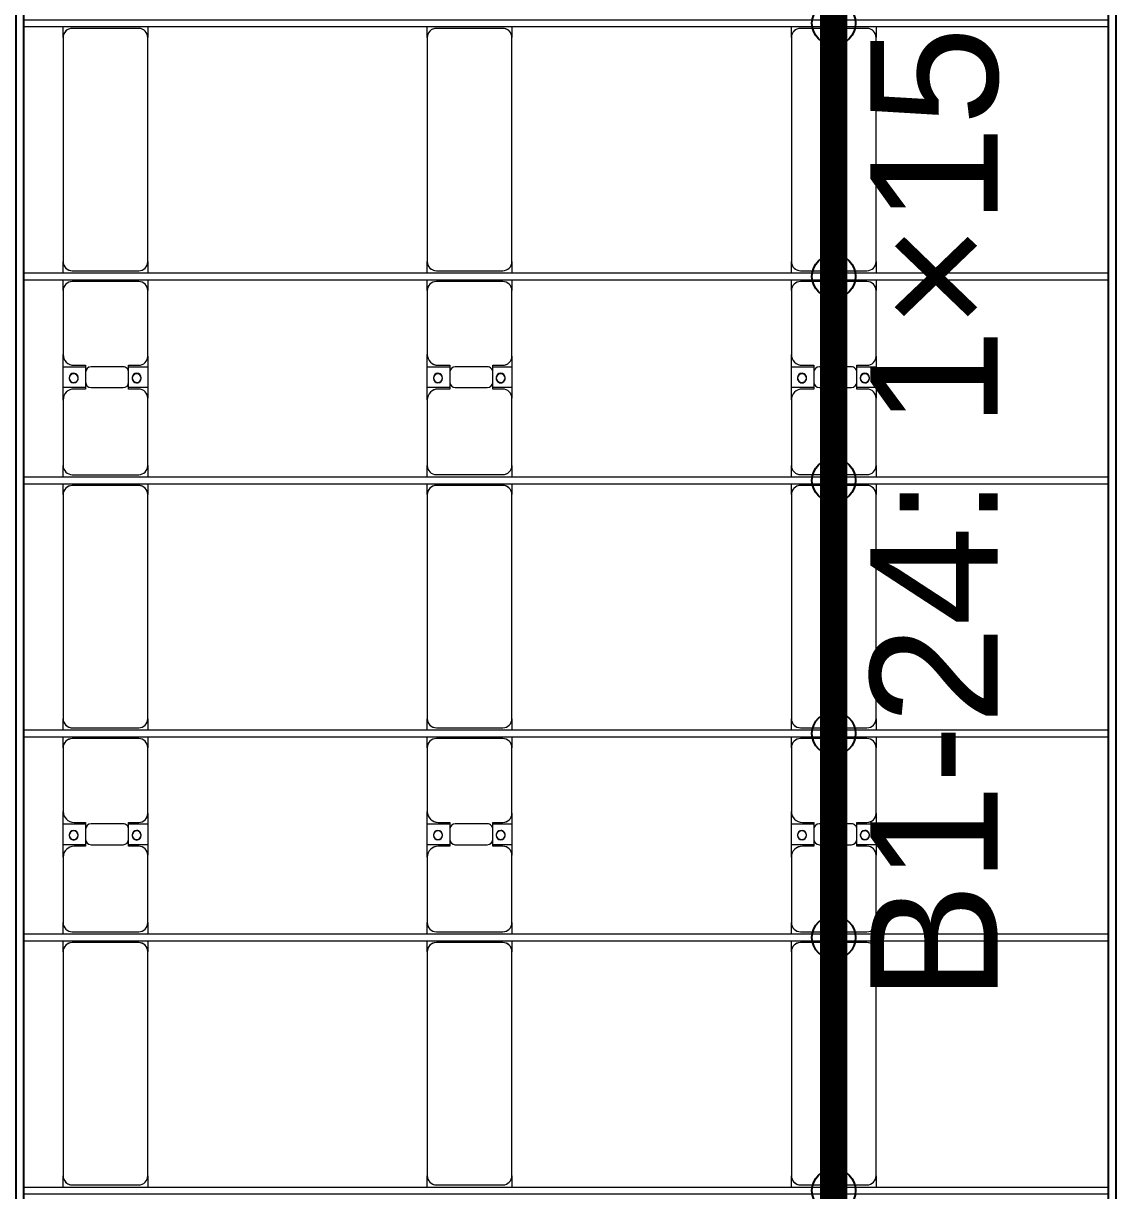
# Model space of a CAD drawing. Header units: millimetres. Extents: x -496478 to -186190, y -204059 to -87354.
# Drawn here: x -385193 to -379232, y -107343 to -100933 of the extents above; entities that cross this region are included whole.
import ezdxf

# ---------------------------------------------------------------- set-up
doc = ezdxf.new("R2010")
doc.units = ezdxf.units.MM
for name, color, linetype, lineweight in [('A-DETL-MBND', 5, 'Continuous', 9), ('A-GENM', 13, 'Continuous', 9), ('S-BEAM', 12, 'Continuous', 9)]:
    doc.layers.add(name, color=color, linetype=linetype, lineweight=lineweight)
doc.layers.add('GC-GHI CHU', color=2, linetype='Continuous')
doc.layers.add('GC-HOP 40x60 GIA CUONG', color=1, linetype='Continuous')
doc.styles.add('GC_VN', font='arial.ttf')

# ---------------------------------------------------------------- blocks, each defined once
blk = doc.blocks.new('Dai phao do pin - DẢI PHAO ĐỠ PIN-V28-BỐ TRÍ KHUNG KẾT CẤU BÈ PIN 01')
at = {"layer": 'A-DETL-MBND', "color": 8}
for p, q in [((59558, 241.6), (59619.7, 241.6)), ((60850.3, 241.6), (59619.7, 241.6)), ((60850.3, 241.6), (60908, 241.6)), ((60948, 241.6), (61009.7, 241.6)), ((61369.7, 241.6), (61009.7, 241.6)), ((61369.7, 241.6), (61552.2, 241.6)), ((61437.8, 241.6), (61620.3, 241.6)), ((61437.8, 118.2), (61437.8, 241.6)), ((61552.2, 241.6), (61552.2, 118.2)), ((61970.3, 241.6), (61620.3, 241.6)), ((61970.3, 241.6), (62028, 241.6)), ((62068, 241.6), (62129.7, 241.6)), ((63360.3, 241.6), (62129.7, 241.6)), ((63360.3, 241.6), (63418, 241.6)), ((63458, 241.6), (63519.7, 241.6)), ((63879.7, 241.6), (63519.7, 241.6)), ((63879.7, 241.6), (64062.2, 241.6)), ((63947.8, 241.6), (64130.3, 241.6)), ((63947.8, 118.2), (63947.8, 241.6)), ((64062.2, 241.6), (64062.2, 118.2)), ((64480.3, 241.6), (64130.3, 241.6)), ((64480.3, 241.6), (64538, 241.6)), ((64578, 241.6), (64639.7, 241.6)), ((65870.3, 241.6), (64639.7, 241.6)), ((65870.3, 241.6), (65928, 241.6)), ((59569.7, 191.6), (59569.7, -173.4)), ((60900.3, -173.4), (60900.3, 191.6)), ((60959.7, 191.6), (60959.7, -173.4)), ((61429.7, 118.2), (61429.7, 181.6)), ((61560.3, 181.6), (61560.3, 118.2)), ((62020.3, -173.4), (62020.3, 191.6)), ((62079.7, 191.6), (62079.7, -173.4)), ((63410.3, -173.4), (63410.3, 191.6)), ((63469.7, 191.6), (63469.7, -173.4)), ((63939.7, 118.2), (63939.7, 181.6)), ((64070.3, 181.6), (64070.3, 118.2)), ((64530.3, -173.4), (64530.3, 191.6)), ((64589.7, 191.6), (64589.7, -173.4)), ((65920.3, -173.4), (65920.3, 191.6)), ((61522.2, 118.2), (61429.7, 118.2)), ((61437.8, 88.2), (61437.8, -88.2)), ((61560.3, 118.2), (61467.8, 118.2)), ((61552.2, -88.2), (61552.2, 88.2)), ((64032.2, 118.2), (63939.7, 118.2)), ((63947.8, 88.2), (63947.8, -88.2)), ((64070.3, 118.2), (63977.8, 118.2)), ((64062.2, -88.2), (64062.2, 88.2)), ((61429.7, -173.4), (61429.7, -118.2)), ((61429.7, -118.2), (61522.2, -118.2)), ((61437.8, -223.4), (61437.8, -118.2)), ((61467.8, -118.2), (61560.3, -118.2)), ((61552.2, -118.2), (61552.2, -223.4)), ((61560.3, -118.2), (61560.3, -173.4)), ((63939.7, -173.4), (63939.7, -118.2)), ((63939.7, -118.2), (64032.2, -118.2)), ((63947.8, -223.4), (63947.8, -118.2)), ((63977.8, -118.2), (64070.3, -118.2)), ((64062.2, -118.2), (64062.2, -223.4)), ((64070.3, -118.2), (64070.3, -173.4)), ((59619.7, -223.4), (59558, -223.4)), ((59619.7, -223.4), (60850.3, -223.4)), ((60908, -223.4), (60850.3, -223.4)), ((61009.7, -223.4), (60948, -223.4)), ((61009.7, -223.4), (61379.7, -223.4)), ((61552.2, -223.4), (61379.7, -223.4)), ((61610.3, -223.4), (61437.8, -223.4)), ((61610.3, -223.4), (61970.3, -223.4)), ((62028, -223.4), (61970.3, -223.4)), ((62129.7, -223.4), (62068, -223.4)), ((62129.7, -223.4), (63360.3, -223.4)), ((63418, -223.4), (63360.3, -223.4)), ((63519.7, -223.4), (63458, -223.4)), ((63519.7, -223.4), (63889.7, -223.4)), ((64062.2, -223.4), (63889.7, -223.4)), ((64120.3, -223.4), (63947.8, -223.4)), ((64120.3, -223.4), (64480.3, -223.4)), ((64538, -223.4), (64480.3, -223.4)), ((64639.7, -223.4), (64578, -223.4)), ((64639.7, -223.4), (65870.3, -223.4)), ((65928, -223.4), (65870.3, -223.4))]:
    blk.add_line(p, q, dxfattribs=at)
for centre, radius, start, end in [((59619.7, 191.6), 50, 90, 180), ((59619.7, 191.6), 50, 105, 180), ((60850.3, 191.6), 50, 0, 90), ((60850.3, 191.6), 50, 15, 90), ((61009.7, 191.6), 50, 90, 180), ((61009.7, 191.6), 50, 135, 180), ((61369.7, 181.6), 60, 0, 90), ((61369.7, 181.6), 60, 0, 45), ((61488.6, 183.2), 25, 360, 180), ((61491.4, 183.2), 25, 0, 180), ((61620.3, 181.6), 60, 90, 180), ((61620.3, 181.6), 60, 135, 180), ((61970.3, 191.6), 50, 0, 90), ((61970.3, 191.6), 50, 0, 45), ((62129.7, 191.6), 50, 90, 180), ((62129.7, 191.6), 50, 105, 180), ((63360.3, 191.6), 50, 0, 90), ((63360.3, 191.6), 50, 15, 90), ((63519.7, 191.6), 50, 90, 180), ((63519.7, 191.6), 50, 135, 180), ((63879.7, 181.6), 60, 0, 90), ((63879.7, 181.6), 60, 0, 45), ((63998.6, 183.2), 25, 0, 180), ((64001.4, 183.2), 25, 0, 180), ((64130.3, 181.6), 60, 90, 180), ((64130.3, 181.6), 60, 135, 180), ((64480.3, 191.6), 50, 0, 90), ((64480.3, 191.6), 50, 0, 45), ((64639.7, 191.6), 50, 90, 180), ((64639.7, 191.6), 50, 105, 180), ((65870.3, 191.6), 50, 0, 90), ((65870.3, 191.6), 50, 15, 90), ((61488.6, 183.2), 25, 180, 360), ((61491.4, 183.2), 25, 180, 360), ((61491.4, 183.2), 25, 180, 195), ((63998.6, 183.2), 25, 180, 360), ((64001.4, 183.2), 25, 180, 0), ((64001.4, 183.2), 25, 180, 195), ((61467.8, 88.2), 30, 90, 180), ((61522.2, 88.2), 30, 0, 90), ((63977.8, 88.2), 30, 90, 180), ((64032.2, 88.2), 30, 0, 90), ((61467.8, -88.2), 30, 180, 270), ((61522.2, -88.2), 30, 270, 0), ((63977.8, -88.2), 30, 180, 270), ((64032.2, -88.2), 30, 270, 0), ((59619.7, -173.4), 50, 180, 270), ((59619.7, -173.4), 50, 180, 270), ((60850.3, -173.4), 50, 270, 0), ((60850.3, -173.4), 50, 285, 0), ((61009.7, -173.4), 50, 180, 270), ((61009.7, -173.4), 50, 180, 225), ((61379.7, -173.4), 50, 270, 360), ((61379.7, -173.4), 50, 315, 0), ((61488.6, -161.8), 25, 360, 180), ((61488.6, -161.8), 25, 180, 360), ((61491.4, -161.8), 25, 0, 180), ((61491.4, -161.8), 25, 120, 180), ((61491.4, -161.8), 25, 180, 0), ((61488.6, -161.8), 25, 75, 101.86709), ((61491.4, -161.8), 25, 78.12987, 105), ((61488.6, -161.8), 25, 30, 45), ((61488.6, -161.8), 25, 360, 15), ((61610.3, -173.4), 50, 180, 270), ((61610.3, -173.4), 50, 180, 225), ((61970.3, -173.4), 50, 270, 0), ((61970.3, -173.4), 50, 315, 0), ((62129.7, -173.4), 50, 180, 270), ((62129.7, -173.4), 50, 180, 270), ((63360.3, -173.4), 50, 270, 360), ((63360.3, -173.4), 50, 285, 360), ((63519.7, -173.4), 50, 180, 270), ((63519.7, -173.4), 50, 180, 225), ((63889.7, -173.4), 50, 270, 0), ((63889.7, -173.4), 50, 315, 0), ((63998.6, -161.8), 25, 0, 180), ((63998.6, -161.8), 25, 180, 0), ((64001.4, -161.8), 25, 0, 180), ((64001.4, -161.8), 25, 135, 180), ((64001.4, -161.8), 25, 180, 360), ((64001.4, -161.8), 25, 120, 127.88807), ((63998.6, -161.8), 25, 75, 102.45222), ((64001.4, -161.8), 25, 77.54463, 105), ((63998.6, -161.8), 25, 30, 45), ((63998.6, -161.8), 25, 0, 15), ((64120.3, -173.4), 50, 180, 270), ((64120.3, -173.4), 50, 180, 225), ((64480.3, -173.4), 50, 270, 0), ((64480.3, -173.4), 50, 315, 0), ((64639.7, -173.4), 50, 180, 270), ((64639.7, -173.4), 50, 180, 270), ((65870.3, -173.4), 50, 270, 0), ((65870.3, -173.4), 50, 285, 0)]:
    blk.add_arc(centre, radius, start, end, dxfattribs=at)
blk = doc.blocks.new('Dai phao do pin - DẢI PHAO ĐỠ PIN-V29-BỐ TRÍ KHUNG KẾT CẤU BÈ PIN 01')
at = {"layer": 'A-DETL-MBND', "color": 8}
for p, q in [((59558, 241.6), (59619.7, 241.6)), ((60850.3, 241.6), (59619.7, 241.6)), ((60850.3, 241.6), (60908, 241.6)), ((60948, 241.6), (61009.7, 241.6)), ((61369.7, 241.6), (61009.7, 241.6)), ((61369.7, 241.6), (61552.2, 241.6)), ((61437.8, 241.6), (61620.3, 241.6)), ((61437.8, 118.2), (61437.8, 241.6)), ((61552.2, 241.6), (61552.2, 118.2)), ((61970.3, 241.6), (61620.3, 241.6)), ((61970.3, 241.6), (62028, 241.6)), ((62068, 241.6), (62129.7, 241.6)), ((63360.3, 241.6), (62129.7, 241.6)), ((63360.3, 241.6), (63418, 241.6)), ((63458, 241.6), (63519.7, 241.6)), ((63879.7, 241.6), (63519.7, 241.6)), ((63879.7, 241.6), (64062.2, 241.6)), ((63947.8, 241.6), (64130.3, 241.6)), ((63947.8, 118.2), (63947.8, 241.6)), ((64062.2, 241.6), (64062.2, 118.2)), ((64480.3, 241.6), (64130.3, 241.6)), ((64480.3, 241.6), (64538, 241.6)), ((64578, 241.6), (64639.7, 241.6)), ((65870.3, 241.6), (64639.7, 241.6)), ((65870.3, 241.6), (65928, 241.6)), ((59569.7, 191.6), (59569.7, -173.4)), ((60900.3, -173.4), (60900.3, 191.6)), ((60959.7, 191.6), (60959.7, -173.4)), ((61429.7, 118.2), (61429.7, 181.6)), ((61560.3, 181.6), (61560.3, 118.2)), ((62020.3, -173.4), (62020.3, 191.6)), ((62079.7, 191.6), (62079.7, -173.4)), ((63410.3, -173.4), (63410.3, 191.6)), ((63469.7, 191.6), (63469.7, -173.4)), ((63939.7, 118.2), (63939.7, 181.6)), ((64070.3, 181.6), (64070.3, 118.2)), ((64530.3, -173.4), (64530.3, 191.6)), ((64589.7, 191.6), (64589.7, -173.4)), ((65920.3, -173.4), (65920.3, 191.6)), ((61522.2, 118.2), (61429.7, 118.2)), ((61437.8, 88.2), (61437.8, -88.2)), ((61560.3, 118.2), (61467.8, 118.2)), ((61552.2, -88.2), (61552.2, 88.2)), ((64032.2, 118.2), (63939.7, 118.2)), ((63947.8, 88.2), (63947.8, -88.2)), ((64070.3, 118.2), (63977.8, 118.2)), ((64062.2, -88.2), (64062.2, 88.2)), ((61429.7, -173.4), (61429.7, -118.2)), ((61429.7, -118.2), (61522.2, -118.2)), ((61437.8, -223.4), (61437.8, -118.2)), ((61467.8, -118.2), (61560.3, -118.2)), ((61552.2, -118.2), (61552.2, -223.4)), ((61560.3, -118.2), (61560.3, -173.4)), ((63939.7, -173.4), (63939.7, -118.2)), ((63939.7, -118.2), (64032.2, -118.2)), ((63947.8, -223.4), (63947.8, -118.2)), ((63977.8, -118.2), (64070.3, -118.2)), ((64062.2, -118.2), (64062.2, -223.4)), ((64070.3, -118.2), (64070.3, -173.4)), ((59619.7, -223.4), (59558, -223.4)), ((59619.7, -223.4), (60850.3, -223.4)), ((60908, -223.4), (60850.3, -223.4)), ((61009.7, -223.4), (60948, -223.4)), ((61009.7, -223.4), (61379.7, -223.4)), ((61552.2, -223.4), (61379.7, -223.4)), ((61610.3, -223.4), (61437.8, -223.4)), ((61610.3, -223.4), (61970.3, -223.4)), ((62028, -223.4), (61970.3, -223.4)), ((62129.7, -223.4), (62068, -223.4)), ((62129.7, -223.4), (63360.3, -223.4)), ((63418, -223.4), (63360.3, -223.4)), ((63519.7, -223.4), (63458, -223.4)), ((63519.7, -223.4), (63889.7, -223.4)), ((64062.2, -223.4), (63889.7, -223.4)), ((64120.3, -223.4), (63947.8, -223.4)), ((64120.3, -223.4), (64480.3, -223.4)), ((64538, -223.4), (64480.3, -223.4)), ((64639.7, -223.4), (64578, -223.4)), ((64639.7, -223.4), (65870.3, -223.4)), ((65928, -223.4), (65870.3, -223.4))]:
    blk.add_line(p, q, dxfattribs=at)
for centre, radius, start, end in [((59619.7, 191.6), 50, 90, 180), ((59619.7, 191.6), 50, 105, 180), ((60850.3, 191.6), 50, 0, 90), ((60850.3, 191.6), 50, 15, 90), ((61009.7, 191.6), 50, 90, 180), ((61009.7, 191.6), 50, 135, 180), ((61369.7, 181.6), 60, 0, 90), ((61369.7, 181.6), 60, 0, 45), ((61488.6, 183.2), 25, 360, 180), ((61491.4, 183.2), 25, 0, 180), ((61620.3, 181.6), 60, 90, 180), ((61620.3, 181.6), 60, 135, 180), ((61970.3, 191.6), 50, 0, 90), ((61970.3, 191.6), 50, 0, 45), ((62129.7, 191.6), 50, 90, 180), ((62129.7, 191.6), 50, 105, 180), ((63360.3, 191.6), 50, 0, 90), ((63360.3, 191.6), 50, 15, 90), ((63519.7, 191.6), 50, 90, 180), ((63519.7, 191.6), 50, 135, 180), ((63879.7, 181.6), 60, 0, 90), ((63879.7, 181.6), 60, 0, 45), ((63998.6, 183.2), 25, 0, 180), ((64001.4, 183.2), 25, 0, 180), ((64130.3, 181.6), 60, 90, 180), ((64130.3, 181.6), 60, 135, 180), ((64480.3, 191.6), 50, 0, 90), ((64480.3, 191.6), 50, 0, 45), ((64639.7, 191.6), 50, 90, 180), ((64639.7, 191.6), 50, 105, 180), ((65870.3, 191.6), 50, 0, 90), ((65870.3, 191.6), 50, 15, 90), ((61488.6, 183.2), 25, 180, 360), ((61491.4, 183.2), 25, 180, 360), ((61491.4, 183.2), 25, 180, 195), ((63998.6, 183.2), 25, 180, 360), ((64001.4, 183.2), 25, 180, 0), ((64001.4, 183.2), 25, 180, 195), ((61467.8, 88.2), 30, 90, 180), ((61522.2, 88.2), 30, 0, 90), ((63977.8, 88.2), 30, 90, 180), ((64032.2, 88.2), 30, 0, 90), ((61467.8, -88.2), 30, 180, 270), ((61522.2, -88.2), 30, 270, 0), ((63977.8, -88.2), 30, 180, 270), ((64032.2, -88.2), 30, 270, 0), ((59619.7, -173.4), 50, 180, 270), ((59619.7, -173.4), 50, 180, 270), ((60850.3, -173.4), 50, 270, 0), ((60850.3, -173.4), 50, 285, 0), ((61009.7, -173.4), 50, 180, 270), ((61009.7, -173.4), 50, 180, 225), ((61379.7, -173.4), 50, 270, 360), ((61379.7, -173.4), 50, 315, 0), ((61488.6, -161.8), 25, 360, 180), ((61488.6, -161.8), 25, 180, 360), ((61491.4, -161.8), 25, 0, 180), ((61491.4, -161.8), 25, 120, 180), ((61491.4, -161.8), 25, 180, 0), ((61491.4, -161.8), 25, 75, 105), ((61488.6, -161.8), 25, 75, 90), ((61488.6, -161.8), 25, 30, 45), ((61488.6, -161.8), 25, 360, 15), ((61610.3, -173.4), 50, 180, 270), ((61610.3, -173.4), 50, 180, 225), ((61970.3, -173.4), 50, 270, 0), ((61970.3, -173.4), 50, 315, 0), ((62129.7, -173.4), 50, 180, 270), ((62129.7, -173.4), 50, 180, 270), ((63360.3, -173.4), 50, 270, 360), ((63360.3, -173.4), 50, 285, 360), ((63519.7, -173.4), 50, 180, 270), ((63519.7, -173.4), 50, 180, 225), ((63889.7, -173.4), 50, 270, 0), ((63889.7, -173.4), 50, 315, 0), ((63998.6, -161.8), 25, 120, 180), ((63998.6, -161.8), 25, 180, 240), ((64001.4, -161.8), 25, 0, 180), ((64001.4, -161.8), 25, 135, 180), ((64001.4, -161.8), 25, 180, 360), ((64001.4, -161.8), 25, 120, 127.96478), ((63998.6, -161.8), 25, 0, 119.97147), ((63998.6, -161.8), 25, 240.0271, 0), ((64001.4, -161.8), 25, 75, 105), ((63998.6, -161.8), 25, 75, 90), ((63998.6, -161.8), 25, 30, 45), ((63998.6, -161.8), 25, 0, 15), ((64120.3, -173.4), 50, 180, 270), ((64120.3, -173.4), 50, 180, 225), ((64480.3, -173.4), 50, 270, 0), ((64480.3, -173.4), 50, 315, 0), ((64639.7, -173.4), 50, 180, 270), ((64639.7, -173.4), 50, 180, 270), ((65870.3, -173.4), 50, 270, 0), ((65870.3, -173.4), 50, 285, 0)]:
    blk.add_arc(centre, radius, start, end, dxfattribs=at)
blk = doc.blocks.new('Dai phao do pin - DẢI PHAO ĐỠ PIN-V30-BỐ TRÍ KHUNG KẾT CẤU BÈ PIN 01')
at = {"layer": 'A-DETL-MBND', "color": 8}
for p, q in [((59558, 241.6), (59619.7, 241.6)), ((60850.3, 241.6), (59619.7, 241.6)), ((60850.3, 241.6), (60908, 241.6)), ((60948, 241.6), (61009.7, 241.6)), ((61369.7, 241.6), (61009.7, 241.6)), ((61369.7, 241.6), (61552.2, 241.6)), ((61437.8, 241.6), (61620.3, 241.6)), ((61437.8, 118.2), (61437.8, 241.6)), ((61552.2, 241.6), (61552.2, 118.2)), ((61970.3, 241.6), (61620.3, 241.6)), ((61970.3, 241.6), (62028, 241.6)), ((62068, 241.6), (62129.7, 241.6)), ((63360.3, 241.6), (62129.7, 241.6)), ((63360.3, 241.6), (63418, 241.6)), ((63458, 241.6), (63519.7, 241.6)), ((63879.7, 241.6), (63519.7, 241.6)), ((63879.7, 241.6), (64062.2, 241.6)), ((63947.8, 241.6), (64130.3, 241.6)), ((63947.8, 118.2), (63947.8, 241.6)), ((64062.2, 241.6), (64062.2, 118.2)), ((64480.3, 241.6), (64130.3, 241.6)), ((64480.3, 241.6), (64538, 241.6)), ((64578, 241.6), (64639.7, 241.6)), ((65870.3, 241.6), (64639.7, 241.6)), ((65870.3, 241.6), (65928, 241.6)), ((59569.7, 191.6), (59569.7, -173.4)), ((60900.3, -173.4), (60900.3, 191.6)), ((60959.7, 191.6), (60959.7, -173.4)), ((61429.7, 118.2), (61429.7, 181.6)), ((61560.3, 181.6), (61560.3, 118.2)), ((62020.3, -173.4), (62020.3, 191.6)), ((62079.7, 191.6), (62079.7, -173.4)), ((63410.3, -173.4), (63410.3, 191.6)), ((63469.7, 191.6), (63469.7, -173.4)), ((63939.7, 118.2), (63939.7, 181.6)), ((64070.3, 181.6), (64070.3, 118.2)), ((64530.3, -173.4), (64530.3, 191.6)), ((64589.7, 191.6), (64589.7, -173.4)), ((65920.3, -173.4), (65920.3, 191.6)), ((61522.2, 118.2), (61429.7, 118.2)), ((61437.8, 88.2), (61437.8, -88.2)), ((61560.3, 118.2), (61467.8, 118.2)), ((61552.2, -88.2), (61552.2, 88.2)), ((64032.2, 118.2), (63939.7, 118.2)), ((63947.8, 88.2), (63947.8, -88.2)), ((64070.3, 118.2), (63977.8, 118.2)), ((64062.2, -88.2), (64062.2, 88.2)), ((61429.7, -173.4), (61429.7, -118.2)), ((61429.7, -118.2), (61522.2, -118.2)), ((61437.8, -223.4), (61437.8, -118.2)), ((61467.8, -118.2), (61560.3, -118.2)), ((61552.2, -118.2), (61552.2, -223.4)), ((61560.3, -118.2), (61560.3, -173.4)), ((63939.7, -173.4), (63939.7, -118.2)), ((63939.7, -118.2), (64032.2, -118.2)), ((63947.8, -223.4), (63947.8, -118.2)), ((63977.8, -118.2), (64070.3, -118.2)), ((64062.2, -118.2), (64062.2, -223.4)), ((64070.3, -118.2), (64070.3, -173.4)), ((59619.7, -223.4), (59558, -223.4)), ((59619.7, -223.4), (60850.3, -223.4)), ((60908, -223.4), (60850.3, -223.4)), ((61009.7, -223.4), (60948, -223.4)), ((61009.7, -223.4), (61379.7, -223.4)), ((61552.2, -223.4), (61379.7, -223.4)), ((61610.3, -223.4), (61437.8, -223.4)), ((61610.3, -223.4), (61970.3, -223.4)), ((62028, -223.4), (61970.3, -223.4)), ((62129.7, -223.4), (62068, -223.4)), ((62129.7, -223.4), (63360.3, -223.4)), ((63418, -223.4), (63360.3, -223.4)), ((63519.7, -223.4), (63458, -223.4)), ((63519.7, -223.4), (63889.7, -223.4)), ((64062.2, -223.4), (63889.7, -223.4)), ((64120.3, -223.4), (63947.8, -223.4)), ((64120.3, -223.4), (64480.3, -223.4)), ((64538, -223.4), (64480.3, -223.4)), ((64639.7, -223.4), (64578, -223.4)), ((64639.7, -223.4), (65870.3, -223.4)), ((65928, -223.4), (65870.3, -223.4))]:
    blk.add_line(p, q, dxfattribs=at)
for centre, radius, start, end in [((59619.7, 191.6), 50, 90, 180), ((59619.7, 191.6), 50, 105, 180), ((60850.3, 191.6), 50, 0, 90), ((60850.3, 191.6), 50, 15, 90), ((61009.7, 191.6), 50, 90, 180), ((61009.7, 191.6), 50, 135, 180), ((61369.7, 181.6), 60, 0, 90), ((61369.7, 181.6), 60, 0, 45), ((61488.6, 183.2), 25, 360, 180), ((61491.4, 183.2), 25, 0, 180), ((61620.3, 181.6), 60, 90, 180), ((61620.3, 181.6), 60, 135, 180), ((61970.3, 191.6), 50, 0, 90), ((61970.3, 191.6), 50, 0, 45), ((62129.7, 191.6), 50, 90, 180), ((62129.7, 191.6), 50, 105, 180), ((63360.3, 191.6), 50, 0, 90), ((63360.3, 191.6), 50, 15, 90), ((63519.7, 191.6), 50, 90, 180), ((63519.7, 191.6), 50, 135, 180), ((63879.7, 181.6), 60, 0, 90), ((63879.7, 181.6), 60, 0, 45), ((63998.6, 183.2), 25, 120.03026, 180), ((64001.4, 183.2), 25, 0, 180), ((63998.6, 183.2), 25, 360, 120), ((64130.3, 181.6), 60, 90, 180), ((64130.3, 181.6), 60, 135, 180), ((64480.3, 191.6), 50, 0, 90), ((64480.3, 191.6), 50, 0, 45), ((64639.7, 191.6), 50, 90, 180), ((64639.7, 191.6), 50, 105, 180), ((65870.3, 191.6), 50, 0, 90), ((65870.3, 191.6), 50, 15, 90), ((61488.6, 183.2), 25, 180, 360), ((61491.4, 183.2), 25, 180, 360), ((61491.4, 183.2), 25, 180, 195), ((63998.6, 183.2), 25, 180, 239.96808), ((64001.4, 183.2), 25, 180, 0), ((64001.4, 183.2), 25, 180, 195), ((63998.6, 183.2), 25, 240, 360), ((61467.8, 88.2), 30, 90, 180), ((61522.2, 88.2), 30, 0, 90), ((63977.8, 88.2), 30, 90, 180), ((64032.2, 88.2), 30, 0, 90), ((61467.8, -88.2), 30, 180, 270), ((61522.2, -88.2), 30, 270, 0), ((63977.8, -88.2), 30, 180, 270), ((64032.2, -88.2), 30, 270, 0), ((59619.7, -173.4), 50, 180, 270), ((59619.7, -173.4), 50, 180, 270), ((60850.3, -173.4), 50, 270, 0), ((60850.3, -173.4), 50, 285, 0), ((61009.7, -173.4), 50, 180, 270), ((61009.7, -173.4), 50, 180, 225), ((61379.7, -173.4), 50, 270, 360), ((61379.7, -173.4), 50, 315, 0), ((61488.6, -161.8), 25, 360, 180), ((61488.6, -161.8), 25, 180, 360), ((61491.4, -161.8), 25, 0, 180), ((61491.4, -161.8), 25, 120, 180), ((61491.4, -161.8), 25, 180, 0), ((61491.4, -161.8), 25, 75, 105), ((61488.6, -161.8), 25, 75, 90), ((61488.6, -161.8), 25, 30, 45), ((61488.6, -161.8), 25, 360, 15), ((61610.3, -173.4), 50, 180, 270), ((61610.3, -173.4), 50, 180, 225), ((61970.3, -173.4), 50, 270, 0), ((61970.3, -173.4), 50, 315, 0), ((62129.7, -173.4), 50, 180, 270), ((62129.7, -173.4), 50, 180, 270), ((63360.3, -173.4), 50, 270, 360), ((63360.3, -173.4), 50, 285, 360), ((63519.7, -173.4), 50, 180, 270), ((63519.7, -173.4), 50, 180, 225), ((63889.7, -173.4), 50, 270, 0), ((63889.7, -173.4), 50, 315, 0), ((63998.6, -161.8), 25, 0, 180), ((63998.6, -161.8), 25, 180, 0), ((64001.4, -161.8), 25, 0, 180), ((64001.4, -161.8), 25, 135, 180), ((64001.4, -161.8), 25, 180, 360), ((64001.4, -161.8), 25, 120, 128.0415), ((64001.4, -161.8), 25, 75, 105), ((63998.6, -161.8), 25, 75, 90), ((63998.6, -161.8), 25, 30, 45), ((63998.6, -161.8), 25, 0, 15), ((64120.3, -173.4), 50, 180, 270), ((64120.3, -173.4), 50, 180, 225), ((64480.3, -173.4), 50, 270, 0), ((64480.3, -173.4), 50, 315, 0), ((64639.7, -173.4), 50, 180, 270), ((64639.7, -173.4), 50, 180, 270), ((65870.3, -173.4), 50, 270, 0), ((65870.3, -173.4), 50, 285, 0)]:
    blk.add_arc(centre, radius, start, end, dxfattribs=at)
blk = doc.blocks.new('Dầm C52 - Dầm C52-19519-BỐ TRÍ KHUNG KẾT CẤU BÈ PIN 01')
at = {"layer": 'S-BEAM', "color": 1}
for p, q in [((14500, 20), (20460, 20)), ((20460, -20), (14500, -20))]:
    blk.add_line(p, q, dxfattribs=at)
blk = doc.blocks.new('Dầm C52 - Hộp 40x60-24147-BỐ TRÍ KHUNG KẾT CẤU BÈ PIN 01')
at = {"layer": 'S-BEAM', "color": 3, "lineweight": 25}
for p, q in [((-37857.1, 20), (37857.1, 20)), ((37857.1, -20), (-37857.1, -20))]:
    blk.add_line(p, q, dxfattribs=at)
blk = doc.blocks.new('HOBANMONG_BEPIN 1_rvt-1-BỐ TRÍ KHUNG KẾT CẤU BÈ PIN 01')
at = {"layer": 'A-GENM', "lineweight": 9, "rotation": 90.00075860989342}
for name, p in [('Dai phao do pin - DẢI PHAO ĐỠ PIN-V28-BỐ TRÍ KHUNG KẾT CẤU BÈ PIN 01', (-384731.7, -166881)), ('Dai phao do pin - DẢI PHAO ĐỠ PIN-V29-BỐ TRÍ KHUNG KẾT CẤU BÈ PIN 01', (-382731.7, -166880.9)), ('Dai phao do pin - DẢI PHAO ĐỠ PIN-V30-BỐ TRÍ KHUNG KẾT CẤU BÈ PIN 01', (-380731.7, -166880.9))]:
    blk.add_blockref(name, p, dxfattribs=at)
at = {"layer": 'S-BEAM', "lineweight": 9}
for name, p, rotation in [('Dầm C52 - Hộp 40x60-24147-BỐ TRÍ KHUNG KẾT CẤU BÈ PIN 01', (-385212.2, -133140.2), 90.00075860989166), ('Dầm C52 - Hộp 40x60-24147-BỐ TRÍ KHUNG KẾT CẤU BÈ PIN 01', (-379212.2, -133140.1), 90.00075860989166), ('Dầm C52 - Dầm C52-19519-BỐ TRÍ KHUNG KẾT CẤU BÈ PIN 01', (-364732.6, -100932.7), 180.0007586094741), ('Dầm C52 - Dầm C52-19519-BỐ TRÍ KHUNG KẾT CẤU BÈ PIN 01', (-364732.6, -102322.7), 180.0007586094741), ('Dầm C52 - Dầm C52-19519-BỐ TRÍ KHUNG KẾT CẤU BÈ PIN 01', (-364732.6, -103442.7), 180.0007586094741), ('Dầm C52 - Dầm C52-19519-BỐ TRÍ KHUNG KẾT CẤU BÈ PIN 01', (-364732.6, -104832.7), 180.0007586094741), ('Dầm C52 - Dầm C52-19519-BỐ TRÍ KHUNG KẾT CẤU BÈ PIN 01', (-364732.5, -105952.7), 180.0007586094741), ('Dầm C52 - Dầm C52-19519-BỐ TRÍ KHUNG KẾT CẤU BÈ PIN 01', (-364732.5, -107342.7), 180.0007586094741)]:
    blk.add_blockref(name, p, dxfattribs=dict(at, rotation=rotation))

msp = doc.modelspace()

# ---------------------------------------------------------------- linework, layer by layer
at = {"layer": 'GC-HOP 40x60 GIA CUONG', "const_width": 150}
msp.add_lwpolyline([(-380741.3, -110805.4), (-380741.3, -95805.4)], dxfattribs=at)
at = {"layer": 'GC-HOP 40x60 GIA CUONG'}
for centre in [(-380741.3, -100932.7), (-380741.3, -102322.7), (-380741.3, -103442.7), (-380741.3, -104832.7), (-380741.3, -105952.7), (-380741.3, -107342.7)]:
    msp.add_circle(centre, 120, dxfattribs=at)

# ---------------------------------------------------------------- block references
at = {"lineweight": 5}
msp.add_blockref('HOBANMONG_BEPIN 1_rvt-1-BỐ TRÍ KHUNG KẾT CẤU BÈ PIN 01', (0, 0), dxfattribs=at)

# ---------------------------------------------------------------- texts
at = {"layer": 'GC-GHI CHU', "style": 'GC_VN'}
msp.add_text('B1-24: 1×15,0 m', height=700, rotation=90, dxfattribs=at).set_placement((-379841.3, -106305.4))

doc.saveas('drawing.dxf')
